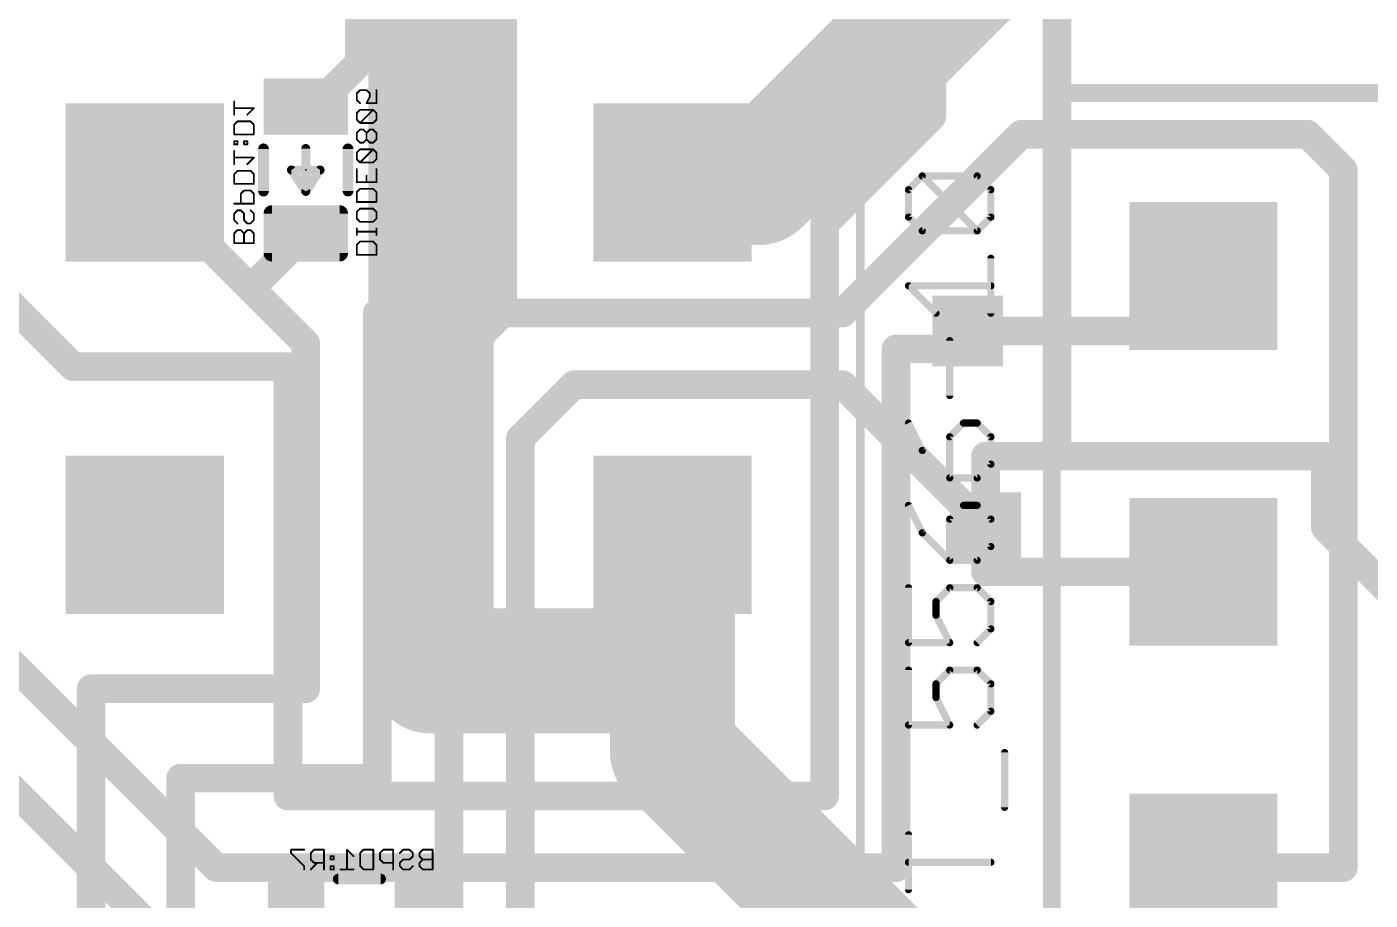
# Model space of a CAD drawing. Extents: x 0 to 107, y 0 to 139.
# Drawn here: x 77.83 to 96.9, y 79.55 to 91.95 of the extents above; entities that cross this region are included whole.
import ezdxf

# ---------------------------------------------------------------- set-up
doc = ezdxf.new("R2010")
doc.units = 0
for name, color, linetype in [('1', 14, 'CONTINUOUS'), ('16', 174, 'CONTINUOUS'), ('17', 94, 'CONTINUOUS'), ('18', 94, 'CONTINUOUS'), ('21', 250, 'CONTINUOUS'), ('22', 250, 'CONTINUOUS'), ('24', 178, 'CONTINUOUS'), ('26', 250, 'CONTINUOUS'), ('27', 250, 'CONTINUOUS'), ('28', 250, 'CONTINUOUS')]:
    doc.layers.add(name, color=color, linetype=linetype)

# ---------------------------------------------------------------- blocks, each defined once
blk = doc.blocks.new('SQUAREP')
blk.add_solid([(-0.5, -0.5), (0.5, -0.5), (-0.5, 0.5), (0.5, 0.5)])
blk = doc.blocks.new('RECT')
blk.add_solid([(-0.5, -0.5), (0.5, -0.5), (-0.5, 0.5), (0.5, 0.5)])
blk = doc.blocks.new('RECT128000X192000R30')
at = {"const_width": 0.12}
blk.add_lwpolyline([(0.34, -0.48), (0.34, 0.48, 0.4142), (0.28, 0.54), (-0.28, 0.54, 0.4142), (-0.34, 0.48), (-0.34, -0.48, 0.4142), (-0.28, -0.54), (0.28, -0.54, 0.4142)], format="xyb", close=True, dxfattribs=at)
blk.add_solid([(-0.3054, -0.5054), (0.3054, -0.5054), (-0.3054, 0.5054), (0.3054, 0.5054)])
blk = doc.blocks.new('SQUAREV')
blk.add_solid([(-0.5, -0.5), (0.5, -0.5), (-0.5, 0.5), (0.5, 0.5)])

msp = doc.modelspace()

# ---------------------------------------------------------------- linework, layer by layer
at = {"layer": '1'}
for points, const_width in [([(83.566, 82.804), (83.566, 98.298)], 1.778), ([(90.678, 90.678), (90.678, 97.536)], 0.4064), ([(92.456, 95.758), (92.456, 85.852)], 0.4064), ([(89.154, 89.154), (90.678, 90.678)], 0.4064), ([(89.154, 81.026), (89.154, 89.154)], 0.4064), ([(76.835, 88.773), (78.486, 87.122)], 0.4064), ([(90.932, 87.376), (91.186, 87.63)], 0.4064), ([(90.932, 87.376), (90.17, 87.376)], 0.4064), ([(90.17, 87.376), (90.17, 80.01)], 0.4064), ([(78.486, 87.122), (81.534, 87.122)], 0.4064), ([(81.534, 87.122), (81.534, 81.026)], 0.4064), ([(91.44, 85.852), (91.44, 84.836)], 0.4064), ([(92.456, 85.852), (91.44, 85.852)], 0.4064), ([(96.266, 85.852), (92.456, 85.852)], 0.4064), ([(96.266, 84.836), (96.266, 85.852)], 0.4064), ([(98.806, 82.296), (96.266, 84.836)], 0.4064), ([(83.566, 82.804), (86.995, 82.804)], 1.778), ([(77.216, 83.312), (80.518, 80.01)], 0.4064), ([(81.534, 77.216), (75.692, 83.058)], 0.4064), ([(81.534, 81.026), (89.154, 81.026)], 0.4064), ([(80.518, 80.01), (90.17, 80.01)], 0.4064)]:
    msp.add_lwpolyline(points, dxfattribs=dict(at, const_width=const_width))
for points, const_width in [([(90.7498, 90.6062, 1), (90.6062, 90.7498)], 0.2032), ([(90.5764, 90.678, 1), (90.7796, 90.678)], 0.2032), ([(89.2556, 89.154, 1), (89.0524, 89.154)], 0.2032), ([(89.0822, 89.2258, 1), (89.2258, 89.0822)], 0.2032), ([(91.2578, 87.5582, 1), (91.1142, 87.7018)], 0.2032), ([(90.17, 87.4776, 1), (90.17, 87.2744)], 0.2032), ([(90.2716, 87.376, 1), (90.0684, 87.376)], 0.2032), ([(90.8602, 87.4478, 1), (91.0038, 87.3042)], 0.2032), ([(90.932, 87.2744, 1), (90.932, 87.4776)], 0.2032), ([(78.486, 87.2236, 1), (78.486, 87.0204)], 0.2032), ([(78.4142, 87.0502, 1), (78.5578, 87.1938)], 0.2032), ([(81.6356, 87.122, 1), (81.4324, 87.122)], 0.2032), ([(81.534, 87.0204, 1), (81.534, 87.2236)], 0.2032), ([(91.5416, 85.852, 1), (91.3384, 85.852)], 0.2032), ([(91.44, 85.9536, 1), (91.44, 85.7504)], 0.2032), ([(92.456, 85.9536, 1), (92.456, 85.7504)], 0.2032), ([(92.456, 85.7504, 1), (92.456, 85.9536)], 0.2032), ([(96.3676, 85.852, 1), (96.1644, 85.852)], 0.2032), ([(96.266, 85.7504, 1), (96.266, 85.9536)], 0.2032), ([(92.3544, 85.852, 1), (92.5576, 85.852)], 0.2032), ([(91.3384, 84.836, 1), (91.5416, 84.836)], 0.2032), ([(96.1644, 84.836, 1), (96.3676, 84.836)], 0.2032), ([(96.3378, 84.9078, 1), (96.1942, 84.7642)], 0.2032), ([(83.566, 83.2485, 1), (83.566, 82.3595)], 0.889), ([(86.995, 82.3595, 1), (86.995, 83.2485)], 0.889), ([(83.1215, 82.804, 1), (84.0105, 82.804)], 0.889), ([(81.534, 81.1276, 1), (81.534, 80.9244)], 0.2032), ([(81.4324, 81.026, 1), (81.6356, 81.026)], 0.2032), ([(89.0524, 81.026, 1), (89.2556, 81.026)], 0.2032), ([(89.154, 80.9244, 1), (89.154, 81.1276)], 0.2032), ([(80.518, 80.1116, 1), (80.518, 79.9084)], 0.2032), ([(80.4462, 79.9382, 1), (80.5898, 80.0818)], 0.2032), ([(90.0684, 80.01, 1), (90.2716, 80.01)], 0.2032), ([(90.17, 79.9084, 1), (90.17, 80.1116)], 0.2032)]:
    msp.add_lwpolyline(points, format="xyb", dxfattribs=dict(at, const_width=const_width))
at = {"layer": '16'}
for points, const_width in [([(82.55, 91.44), (82.55, 99.314)], 0.4064), ([(83.566, 88.646), (83.566, 98.552)], 0.4064), ([(84.582, 97.536), (84.582, 87.884)], 0.4064), ([(88.2142, 89.7382), (91.948, 93.472)], 1.778), ([(81.926, 90.816), (82.55, 91.44)], 0.4064), ([(81.788, 90.816), (81.926, 90.816)], 0.4064), ([(86.995, 89.7382), (88.2142, 89.7382)], 1.778), ([(89.408, 87.884), (91.948, 90.424)], 0.4064), ([(91.948, 90.424), (96.012, 90.424)], 0.4064), ([(96.012, 90.424), (96.52, 89.916)], 0.4064), ([(96.52, 89.916), (96.52, 80.01)], 0.4064), ([(80.9371, 88.3031), (79.502, 89.7382)], 0.4064), ([(81.788, 89.016), (81.0751, 88.3031)], 0.4064), ([(82.804, 87.884), (83.566, 88.646)], 0.4064), ([(81.788, 87.4522), (80.9371, 88.3031)], 0.4064), ([(81.0751, 88.3031), (80.9371, 88.3031)], 0.4064), ([(93.752, 87.63), (94.532, 88.41)], 0.4064), ([(82.804, 81.28), (82.804, 87.884)], 0.4064), ([(84.582, 87.884), (83.82, 87.122)], 0.4064), ([(84.582, 87.884), (89.408, 87.884)], 0.4064), ([(91.186, 87.63), (93.752, 87.63)], 0.4064), ([(81.788, 87.4522), (81.788, 82.55)], 0.4064), ([(83.82, 79.248), (83.82, 87.122)], 0.4064), ([(85.598, 86.868), (84.836, 86.106)], 0.4064), ([(89.408, 86.868), (85.598, 86.868)], 0.4064), ([(89.408, 86.868), (91.44, 84.836)], 0.4064), ([(84.836, 77.216), (84.836, 86.106)], 0.4064), ([(86.995, 82.804), (86.995, 84.7344)], 1.778), ([(91.44, 84.836), (91.44, 84.21)], 0.4064), ([(91.44, 84.21), (94.532, 84.21)], 0.4064), ([(86.995, 81.661), (86.995, 82.804)], 1.778), ([(81.788, 82.55), (78.74, 82.55)], 0.4064), ([(78.74, 82.55), (78.74, 74.168)], 0.4064), ([(92.846, 75.81), (86.995, 81.661)], 1.778), ([(80.01, 75.438), (80.01, 81.28)], 0.4064), ([(80.01, 81.28), (82.804, 81.28)], 0.4064), ([(96.52, 80.01), (94.532, 80.01)], 0.4064)]:
    msp.add_lwpolyline(points, dxfattribs=dict(at, const_width=const_width))
for points, const_width in [([(82.6218, 91.3682, 1), (82.4782, 91.5118)], 0.2032), ([(82.4484, 91.44, 1), (82.6516, 91.44)], 0.2032), ([(81.788, 90.9176, 1), (81.788, 90.7144)], 0.2032), ([(81.8542, 90.8878, 1), (81.9978, 90.7442)], 0.2032), ([(81.926, 90.7144, 1), (81.926, 90.9176)], 0.2032), ([(86.995, 90.1827, 1), (86.995, 89.2937)], 0.889), ([(88.2142, 89.2937, 1), (88.2142, 90.1827)], 0.889), ([(91.948, 90.5256, 1), (91.948, 90.3224)], 0.2032), ([(92.0198, 90.3522, 1), (91.8762, 90.4958)], 0.2032), ([(96.0838, 90.4958, 1), (95.9402, 90.3522)], 0.2032), ([(96.012, 90.3224, 1), (96.012, 90.5256)], 0.2032), ([(87.8999, 90.0525, 1), (88.5285, 89.4239)], 0.889), ([(96.6216, 89.916, 1), (96.4184, 89.916)], 0.2032), ([(96.4482, 89.8442, 1), (96.5918, 89.9878)], 0.2032), ([(79.5738, 89.81, 1), (79.4302, 89.6664)], 0.2032), ([(81.8598, 88.9442, 1), (81.7162, 89.0878)], 0.2032), ([(83.4644, 88.646, 1), (83.6676, 88.646)], 0.2032), ([(83.6378, 88.5742, 1), (83.4942, 88.7178)], 0.2032), ([(80.9371, 88.4047, 1), (80.9371, 88.2015)], 0.2032), ([(81.0089, 88.3749, 1), (80.8653, 88.2313)], 0.2032), ([(81.0751, 88.2015, 1), (81.0751, 88.4047)], 0.2032), ([(94.6038, 88.3382, 1), (94.4602, 88.4818)], 0.2032), ([(80.8653, 88.2313, 1), (81.0089, 88.3749)], 0.2032), ([(81.0033, 88.3749, 1), (81.1469, 88.2313)], 0.2032), ([(82.9056, 87.884, 1), (82.7024, 87.884)], 0.2032), ([(82.7322, 87.9558, 1), (82.8758, 87.8122)], 0.2032), ([(84.582, 87.9856, 1), (84.582, 87.7824)], 0.2032), ([(84.4804, 87.884, 1), (84.6836, 87.884)], 0.2032), ([(84.6538, 87.8122, 1), (84.5102, 87.9558)], 0.2032), ([(89.3362, 87.9558, 1), (89.4798, 87.8122)], 0.2032), ([(89.408, 87.7824, 1), (89.408, 87.9856)], 0.2032), ([(91.186, 87.7316, 1), (91.186, 87.5284)], 0.2032), ([(93.6802, 87.7018, 1), (93.8238, 87.5582)], 0.2032), ([(93.752, 87.5284, 1), (93.752, 87.7316)], 0.2032), ([(81.8896, 87.4522, 1), (81.6864, 87.4522)], 0.2032), ([(81.7162, 87.3804, 1), (81.8598, 87.524)], 0.2032), ([(83.9216, 87.122, 1), (83.7184, 87.122)], 0.2032), ([(83.7482, 87.1938, 1), (83.8918, 87.0502)], 0.2032), ([(85.598, 86.9696, 1), (85.598, 86.7664)], 0.2032), ([(85.6698, 86.7962, 1), (85.5262, 86.9398)], 0.2032), ([(89.4798, 86.9398, 1), (89.3362, 86.7962)], 0.2032), ([(89.408, 86.7664, 1), (89.408, 86.9696)], 0.2032), ([(84.9376, 86.106, 1), (84.7344, 86.106)], 0.2032), ([(84.7642, 86.1778, 1), (84.9078, 86.0342)], 0.2032), ([(87.4395, 84.7344, 1), (86.5505, 84.7344)], 0.889), ([(91.5416, 84.836, 1), (91.3384, 84.836)], 0.2032), ([(91.3682, 84.7642, 1), (91.5118, 84.9078)], 0.2032), ([(91.44, 84.3116, 1), (91.44, 84.1084)], 0.2032), ([(91.3384, 84.21, 1), (91.5416, 84.21)], 0.2032), ([(94.532, 84.1084, 1), (94.532, 84.3116)], 0.2032), ([(87.4395, 82.804, 1), (86.5505, 82.804)], 0.889), ([(86.5505, 82.804, 1), (87.4395, 82.804)], 0.889), ([(78.74, 82.6516, 1), (78.74, 82.4484)], 0.2032), ([(78.8416, 82.55, 1), (78.6384, 82.55)], 0.2032), ([(81.6864, 82.55, 1), (81.8896, 82.55)], 0.2032), ([(81.788, 82.4484, 1), (81.788, 82.6516)], 0.2032), ([(87.3093, 81.9753, 1), (86.6807, 81.3467)], 0.889), ([(86.5505, 81.661, 1), (87.4395, 81.661)], 0.889), ([(80.1116, 81.28, 1), (79.9084, 81.28)], 0.2032), ([(80.01, 81.3816, 1), (80.01, 81.1784)], 0.2032), ([(82.804, 81.1784, 1), (82.804, 81.3816)], 0.2032), ([(82.7024, 81.28, 1), (82.9056, 81.28)], 0.2032), ([(94.532, 80.1116, 1), (94.532, 79.9084)], 0.2032), ([(96.4184, 80.01, 1), (96.6216, 80.01)], 0.2032), ([(96.52, 79.9084, 1), (96.52, 80.1116)], 0.2032)]:
    msp.add_lwpolyline(points, format="xyb", dxfattribs=dict(at, const_width=const_width))
at = {"layer": '21'}
for points, const_width in [([(89.662, 67.3862), (89.662, 96.0374)], 0.127), ([(92.382, 69.01), (92.382, 91.01)], 0.254), ([(92.382, 91.01), (101.782, 91.01)], 0.254)]:
    msp.add_lwpolyline(points, dxfattribs=dict(at, const_width=const_width))
at = {"layer": '21', "const_width": 0.127}
for points in [[(92.4455, 91.01, 1), (92.3185, 91.01)], [(92.382, 91.0735, 1), (92.382, 90.9465)]]:
    msp.add_lwpolyline(points, format="xyb", dxfattribs=at)
at = {"layer": '22'}
for points, const_width in [([(81.188, 90.216), (81.188, 89.616)], 0.1524), ([(81.788, 90.2208), (81.788, 89.6112)], 0.127), ([(82.388, 90.216), (82.388, 89.616)], 0.1524), ([(81.9912, 89.916), (81.5848, 89.916)], 0.127), ([(81.5848, 89.916), (81.788, 89.6112)], 0.127), ([(81.788, 89.6112), (81.9912, 89.916)], 0.127), ([(82.85, 79.848), (82.25, 79.848)], 0.1524)]:
    msp.add_lwpolyline(points, dxfattribs=dict(at, const_width=const_width))
for points, const_width in [([(81.2261, 90.216, 1), (81.1499, 90.216)], 0.0762), ([(81.8198, 90.2208, 1), (81.7563, 90.2208)], 0.0635), ([(82.4261, 90.216, 1), (82.3499, 90.216)], 0.0762), ([(81.5848, 89.9478, 1), (81.5848, 89.8843)], 0.0635), ([(81.6112, 89.9336, 1), (81.5584, 89.8984)], 0.0635), ([(82.0176, 89.8984, 1), (81.9648, 89.9336)], 0.0635), ([(81.9912, 89.8843, 1), (81.9912, 89.9478)], 0.0635), ([(81.1499, 89.616, 1), (81.2261, 89.616)], 0.0762), ([(81.7616, 89.6288, 1), (81.8144, 89.5936)], 0.0635), ([(81.7616, 89.5936, 1), (81.8144, 89.6288)], 0.0635), ([(82.3499, 89.616, 1), (82.4261, 89.616)], 0.0762), ([(81.7563, 89.6112, 1), (81.8198, 89.6112)], 0.0635), ([(82.25, 79.8861, 1), (82.25, 79.8099)], 0.0762), ([(82.85, 79.8099, 1), (82.85, 79.8861)], 0.0762)]:
    msp.add_lwpolyline(points, format="xyb", dxfattribs=dict(at, const_width=const_width))
at = {"layer": '24'}
msp.add_point((81.788, 89.916), dxfattribs=at)
at = {"layer": '26', "const_width": 0.0254}
for points in [[(80.772, 90.7005), (80.772, 90.8869)], [(81.0516, 90.7937), (80.772, 90.7937)], [(80.9584, 90.7005), (81.0516, 90.7937)], [(80.772, 90.5597), (80.8186, 90.6063)], [(80.8186, 90.6063), (81.005, 90.6063)], [(81.005, 90.6063), (81.0516, 90.5597)], [(80.772, 90.4198), (80.772, 90.5597)], [(81.0516, 90.4198), (80.772, 90.4198)], [(81.0516, 90.5597), (81.0516, 90.4198)], [(80.8186, 90.3261), (80.772, 90.3261)], [(80.772, 90.3261), (80.772, 90.2795)], [(80.772, 90.2795), (80.8186, 90.2795)], [(80.8186, 90.2795), (80.8186, 90.3261)], [(80.9584, 90.3261), (80.9118, 90.3261)], [(80.9118, 90.3261), (80.9118, 90.2795)], [(80.9118, 90.2795), (80.9584, 90.2795)], [(80.9584, 90.2795), (80.9584, 90.3261)], [(80.772, 89.9989), (80.772, 90.1853)], [(81.0516, 90.0921), (80.772, 90.0921)], [(80.9584, 89.9989), (81.0516, 90.0921)], [(80.772, 89.858), (80.8186, 89.9046)], [(80.772, 89.7182), (80.772, 89.858)], [(80.8186, 89.9046), (81.005, 89.9046)], [(81.005, 89.9046), (81.0516, 89.858)], [(81.0516, 89.858), (81.0516, 89.7182)], [(81.0516, 89.7182), (80.772, 89.7182)], [(80.9118, 89.624), (80.8652, 89.5774)], [(80.8652, 89.5774), (80.8652, 89.4375)], [(81.005, 89.624), (80.9118, 89.624)], [(81.0516, 89.5774), (81.005, 89.624)], [(81.0516, 89.4375), (81.0516, 89.5774)], [(80.772, 89.4375), (81.0516, 89.4375)], [(80.8186, 89.3433), (80.772, 89.2967)], [(80.772, 89.2967), (80.772, 89.2035)], [(80.8652, 89.3433), (80.8186, 89.3433)], [(80.9118, 89.2967), (80.8652, 89.3433)], [(80.9118, 89.2035), (80.9118, 89.2967)], [(81.005, 89.3433), (81.0516, 89.2967)], [(81.0516, 89.2967), (81.0516, 89.2035)], [(80.772, 89.2035), (80.8186, 89.1569)], [(80.8186, 89.0627), (80.772, 89.0161)], [(80.8652, 89.0627), (80.8186, 89.0627)], [(80.9118, 89.0161), (80.8652, 89.0627)], [(80.9584, 89.1569), (80.9118, 89.2035)], [(80.9584, 89.0627), (80.9118, 89.0161)], [(81.005, 89.1569), (80.9584, 89.1569)], [(81.005, 89.0627), (80.9584, 89.0627)], [(81.0516, 89.2035), (81.005, 89.1569)], [(81.0516, 89.0161), (81.005, 89.0627)], [(80.772, 89.0161), (80.772, 88.8762)], [(80.772, 88.8762), (81.0516, 88.8762)], [(80.9118, 88.8762), (80.9118, 89.0161)], [(81.0516, 88.8762), (81.0516, 89.0161)], [(81.7655, 80.2642), (81.5791, 80.2642)], [(81.5791, 80.2642), (81.5791, 80.2176)], [(81.5791, 80.2176), (81.7655, 80.0312)], [(81.9064, 80.2642), (81.8597, 80.2176)], [(81.8597, 80.2176), (81.8597, 80.1244)], [(81.8597, 80.1244), (81.9064, 80.0778)], [(82.0462, 80.2642), (81.9064, 80.2642)], [(82.0462, 79.9846), (82.0462, 80.2642)], [(82.1865, 80.171), (82.1399, 80.171)], [(82.1399, 80.171), (82.1399, 80.1244)], [(82.1399, 80.1244), (82.1865, 80.1244)], [(82.1865, 80.1244), (82.1865, 80.171)], [(82.4671, 80.171), (82.3739, 80.2642)], [(82.3739, 80.2642), (82.3739, 79.9846)], [(82.5614, 80.2176), (82.608, 80.2642)], [(82.5614, 80.0312), (82.5614, 80.2176)], [(82.608, 80.2642), (82.7478, 80.2642)], [(82.7478, 80.2642), (82.7478, 79.9846)], [(82.8886, 80.2642), (82.842, 80.2176)], [(82.842, 80.2176), (82.842, 80.1244)], [(82.842, 80.1244), (82.8886, 80.0778)], [(83.0285, 80.2642), (82.8886, 80.2642)], [(83.0285, 79.9846), (83.0285, 80.2642)], [(83.1227, 80.2176), (83.1693, 80.2642)], [(83.1693, 80.1244), (83.1227, 80.0778)], [(83.1693, 80.2642), (83.2625, 80.2642)], [(83.2625, 80.1244), (83.1693, 80.1244)], [(83.2625, 80.2642), (83.3091, 80.2176)], [(83.3091, 80.171), (83.2625, 80.1244)], [(83.3091, 80.2176), (83.3091, 80.171)], [(83.4499, 80.2642), (83.4033, 80.2176)], [(83.4033, 80.2176), (83.4033, 80.171)], [(83.4033, 80.171), (83.4499, 80.1244)], [(83.4499, 80.1244), (83.4033, 80.0778)], [(83.5898, 80.2642), (83.4499, 80.2642)], [(83.5898, 80.1244), (83.4499, 80.1244)], [(83.5898, 79.9846), (83.5898, 80.2642)], [(81.7655, 80.0312), (81.7655, 79.9846)], [(81.953, 80.0778), (81.8597, 79.9846)], [(81.9064, 80.0778), (82.0462, 80.0778)], [(82.1865, 80.0312), (82.1399, 80.0312)], [(82.1399, 80.0312), (82.1399, 79.9846)], [(82.1399, 79.9846), (82.1865, 79.9846)], [(82.1865, 79.9846), (82.1865, 80.0312)], [(82.4671, 79.9846), (82.2807, 79.9846)], [(82.608, 79.9846), (82.5614, 80.0312)], [(82.7478, 79.9846), (82.608, 79.9846)], [(82.8886, 80.0778), (83.0285, 80.0778)], [(83.1227, 80.0778), (83.1227, 80.0312)], [(83.1227, 80.0312), (83.1693, 79.9846)], [(83.1693, 79.9846), (83.2625, 79.9846)], [(83.2625, 79.9846), (83.3091, 80.0312)], [(83.4033, 80.0778), (83.4033, 80.0312)], [(83.4033, 80.0312), (83.4499, 79.9846)], [(83.4499, 79.9846), (83.5898, 79.9846)]]:
    msp.add_lwpolyline(points, dxfattribs=at)
at = {"layer": '26', "const_width": 0.0127}
for points in [[(80.772, 90.8, 1), (80.772, 90.7873)], [(80.7784, 90.8869, 1), (80.7657, 90.8869)], [(81.0561, 90.7892, 1), (81.0471, 90.7982)], [(81.0516, 90.7873, 1), (81.0516, 90.8)], [(80.7657, 90.7005, 1), (80.7784, 90.7005)], [(80.8186, 90.6126, 1), (80.8186, 90.5999)], [(80.8231, 90.6018, 1), (80.8141, 90.6107)], [(80.9539, 90.705, 1), (80.9629, 90.696)], [(81.0095, 90.6107, 1), (81.0005, 90.6018)], [(81.005, 90.5999, 1), (81.005, 90.6126)], [(80.7675, 90.5641, 1), (80.7765, 90.5552)], [(80.772, 90.4262, 1), (80.772, 90.4135)], [(80.7784, 90.5597, 1), (80.7657, 90.5597)], [(80.7657, 90.4198, 1), (80.7784, 90.4198)], [(81.058, 90.5597, 1), (81.0453, 90.5597)], [(81.0453, 90.4198, 1), (81.058, 90.4198)], [(81.0471, 90.5552, 1), (81.0561, 90.5641)], [(81.0516, 90.4135, 1), (81.0516, 90.4262)], [(80.772, 90.3325, 1), (80.772, 90.3198)], [(80.772, 90.2859, 1), (80.772, 90.2732)], [(80.7784, 90.3261, 1), (80.7657, 90.3261)], [(80.7657, 90.2795, 1), (80.7784, 90.2795)], [(80.825, 90.3261, 1), (80.8123, 90.3261)], [(80.8123, 90.2795, 1), (80.825, 90.2795)], [(80.8186, 90.3198, 1), (80.8186, 90.3325)], [(80.8186, 90.2732, 1), (80.8186, 90.2859)], [(80.9118, 90.3325, 1), (80.9118, 90.3198)], [(80.9118, 90.2859, 1), (80.9118, 90.2732)], [(80.9182, 90.3261, 1), (80.9055, 90.3261)], [(80.9055, 90.2795, 1), (80.9182, 90.2795)], [(80.9648, 90.3261, 1), (80.9521, 90.3261)], [(80.9521, 90.2795, 1), (80.9648, 90.2795)], [(80.9584, 90.3198, 1), (80.9584, 90.3325)], [(80.9584, 90.2732, 1), (80.9584, 90.2859)], [(80.772, 90.0984, 1), (80.772, 90.0857)], [(80.7784, 90.1853, 1), (80.7657, 90.1853)], [(81.0561, 90.0876, 1), (81.0471, 90.0966)], [(81.0516, 90.0857, 1), (81.0516, 90.0984)], [(80.7675, 89.8625, 1), (80.7765, 89.8535)], [(80.7657, 89.9989, 1), (80.7784, 89.9989)], [(80.7784, 89.858, 1), (80.7657, 89.858)], [(80.8186, 89.911, 1), (80.8186, 89.8983)], [(80.8231, 89.9001, 1), (80.8141, 89.9091)], [(80.9539, 90.0033, 1), (80.9629, 89.9944)], [(81.0095, 89.9091, 1), (81.0005, 89.9001)], [(81.005, 89.8983, 1), (81.005, 89.911)], [(81.058, 89.858, 1), (81.0453, 89.858)], [(81.0471, 89.8535, 1), (81.0561, 89.8625)], [(80.772, 89.7246, 1), (80.772, 89.7119)], [(80.7657, 89.7182, 1), (80.7784, 89.7182)], [(81.0453, 89.7182, 1), (81.058, 89.7182)], [(81.0516, 89.7119, 1), (81.0516, 89.7246)], [(80.8607, 89.5819, 1), (80.8697, 89.5729)], [(80.8716, 89.5774, 1), (80.8589, 89.5774)], [(80.9118, 89.6303, 1), (80.9118, 89.6176)], [(80.9163, 89.6195, 1), (80.9073, 89.6285)], [(81.0095, 89.6285, 1), (81.0005, 89.6195)], [(81.005, 89.6176, 1), (81.005, 89.6303)], [(81.058, 89.5774, 1), (81.0453, 89.5774)], [(81.0471, 89.5729, 1), (81.0561, 89.5819)], [(80.772, 89.4439, 1), (80.772, 89.4312)], [(80.7675, 89.3012, 1), (80.7765, 89.2922)], [(80.7784, 89.2967, 1), (80.7657, 89.2967)], [(80.8186, 89.3497, 1), (80.8186, 89.337)], [(80.8231, 89.3388, 1), (80.8141, 89.3478)], [(80.8697, 89.3478, 1), (80.8607, 89.3388)], [(80.8589, 89.4375, 1), (80.8716, 89.4375)], [(80.8652, 89.337, 1), (80.8652, 89.3497)], [(80.9182, 89.2967, 1), (80.9055, 89.2967)], [(80.9073, 89.2922, 1), (80.9163, 89.3012)], [(81.0095, 89.3478, 1), (81.0005, 89.3388)], [(81.0453, 89.4375, 1), (81.058, 89.4375)], [(81.058, 89.2967, 1), (81.0453, 89.2967)], [(81.0471, 89.2922, 1), (81.0561, 89.3012)], [(81.0516, 89.4312, 1), (81.0516, 89.4439)], [(80.7765, 89.208, 1), (80.7675, 89.199)], [(80.7657, 89.2035, 1), (80.7784, 89.2035)], [(80.8186, 89.069, 1), (80.8186, 89.0563)], [(80.8141, 89.1524, 1), (80.8231, 89.1614)], [(80.8231, 89.0582, 1), (80.8141, 89.0672)], [(80.8697, 89.0672, 1), (80.8607, 89.0582)], [(80.8652, 89.0563, 1), (80.8652, 89.069)], [(80.9163, 89.208, 1), (80.9073, 89.199)], [(80.9055, 89.2035, 1), (80.9182, 89.2035)], [(80.9584, 89.1632, 1), (80.9584, 89.1505)], [(80.9584, 89.069, 1), (80.9584, 89.0563)], [(80.9539, 89.1524, 1), (80.9629, 89.1614)], [(80.9629, 89.0582, 1), (80.9539, 89.0672)], [(81.0005, 89.1614, 1), (81.0095, 89.1524)], [(81.0095, 89.0672, 1), (81.0005, 89.0582)], [(81.005, 89.1505, 1), (81.005, 89.1632)], [(81.005, 89.0563, 1), (81.005, 89.069)], [(81.0453, 89.2035, 1), (81.058, 89.2035)], [(81.0561, 89.199, 1), (81.0471, 89.208)], [(80.7675, 89.0205, 1), (80.7765, 89.0116)], [(80.772, 88.8826, 1), (80.772, 88.8699)], [(80.7784, 89.0161, 1), (80.7657, 89.0161)], [(80.7657, 88.8762, 1), (80.7784, 88.8762)], [(80.9073, 89.0205, 1), (80.9163, 89.0116)], [(80.9182, 89.0161, 1), (80.9055, 89.0161)], [(80.9055, 88.8762, 1), (80.9182, 88.8762)], [(80.9073, 89.0116, 1), (80.9163, 89.0205)], [(81.058, 89.0161, 1), (81.0453, 89.0161)], [(81.0453, 88.8762, 1), (81.058, 88.8762)], [(81.0471, 89.0116, 1), (81.0561, 89.0205)], [(81.0516, 88.8699, 1), (81.0516, 88.8826)], [(81.5854, 80.2642, 1), (81.5727, 80.2642)], [(81.5727, 80.2176, 1), (81.5854, 80.2176)], [(81.5791, 80.2706, 1), (81.5791, 80.2579)], [(81.5836, 80.2221, 1), (81.5746, 80.2131)], [(81.7655, 80.2579, 1), (81.7655, 80.2706)], [(81.8661, 80.2176, 1), (81.8534, 80.2176)], [(81.8534, 80.1244, 1), (81.8661, 80.1244)], [(81.8553, 80.2221, 1), (81.8642, 80.2131)], [(81.8642, 80.1289, 1), (81.8553, 80.1199)], [(81.9064, 80.2706, 1), (81.9064, 80.2579)], [(81.9108, 80.2597, 1), (81.9019, 80.2687)], [(82.0525, 80.2642, 1), (82.0398, 80.2642)], [(82.0462, 80.2579, 1), (82.0462, 80.2706)], [(82.1399, 80.1774, 1), (82.1399, 80.1647)], [(82.1462, 80.171, 1), (82.1335, 80.171)], [(82.1399, 80.1308, 1), (82.1399, 80.1181)], [(82.1335, 80.1244, 1), (82.1462, 80.1244)], [(82.1928, 80.171, 1), (82.1801, 80.171)], [(82.1801, 80.1244, 1), (82.1928, 80.1244)], [(82.1865, 80.1647, 1), (82.1865, 80.1774)], [(82.1865, 80.1181, 1), (82.1865, 80.1308)], [(82.3784, 80.2687, 1), (82.3694, 80.2597)], [(82.3803, 80.2642, 1), (82.3676, 80.2642)], [(82.4627, 80.1665, 1), (82.4716, 80.1755)], [(82.5677, 80.2176, 1), (82.555, 80.2176)], [(82.5569, 80.2221, 1), (82.5659, 80.2131)], [(82.608, 80.2706, 1), (82.608, 80.2579)], [(82.6125, 80.2597, 1), (82.6035, 80.2687)], [(82.7541, 80.2642, 1), (82.7415, 80.2642)], [(82.7478, 80.2579, 1), (82.7478, 80.2706)], [(82.8375, 80.2221, 1), (82.8465, 80.2131)], [(82.8465, 80.1289, 1), (82.8375, 80.1199)], [(82.8484, 80.2176, 1), (82.8357, 80.2176)], [(82.8357, 80.1244, 1), (82.8484, 80.1244)], [(82.8886, 80.2706, 1), (82.8886, 80.2579)], [(82.8931, 80.2597, 1), (82.8841, 80.2687)], [(83.0348, 80.2642, 1), (83.0221, 80.2642)], [(83.0285, 80.2579, 1), (83.0285, 80.2706)], [(83.1182, 80.2221, 1), (83.1272, 80.2131)], [(83.1693, 80.2706, 1), (83.1693, 80.2579)], [(83.1693, 80.1308, 1), (83.1693, 80.1181)], [(83.1738, 80.1199, 1), (83.1648, 80.1289)], [(83.1738, 80.2597, 1), (83.1648, 80.2687)], [(83.267, 80.2687, 1), (83.258, 80.2597)], [(83.258, 80.1289, 1), (83.267, 80.1199)], [(83.2625, 80.2579, 1), (83.2625, 80.2706)], [(83.2625, 80.1181, 1), (83.2625, 80.1308)], [(83.3155, 80.2176, 1), (83.3028, 80.2176)], [(83.3028, 80.171, 1), (83.3155, 80.171)], [(83.3046, 80.2131, 1), (83.3136, 80.2221)], [(83.3136, 80.1665, 1), (83.3046, 80.1755)], [(83.3988, 80.2221, 1), (83.4078, 80.2131)], [(83.4078, 80.1755, 1), (83.3988, 80.1665)], [(83.4097, 80.2176, 1), (83.397, 80.2176)], [(83.397, 80.171, 1), (83.4097, 80.171)], [(83.4499, 80.2706, 1), (83.4499, 80.2579)], [(83.4499, 80.1308, 1), (83.4499, 80.1181)], [(83.4544, 80.2597, 1), (83.4455, 80.2687)], [(83.4544, 80.1199, 1), (83.4455, 80.1289)], [(83.4455, 80.1199, 1), (83.4544, 80.1289)], [(83.5961, 80.2642, 1), (83.5834, 80.2642)], [(83.5898, 80.2579, 1), (83.5898, 80.2706)], [(83.5898, 80.1181, 1), (83.5898, 80.1308)], [(81.7719, 80.0312, 1), (81.7592, 80.0312)], [(81.7592, 79.9846, 1), (81.7719, 79.9846)], [(81.761, 80.0267, 1), (81.77, 80.0357)], [(81.8553, 79.9891, 1), (81.8642, 79.9801)], [(81.9064, 80.0842, 1), (81.9064, 80.0715)], [(81.9019, 80.0733, 1), (81.9108, 80.0823)], [(81.9574, 80.0733, 1), (81.9485, 80.0823)], [(82.0398, 79.9846, 1), (82.0525, 79.9846)], [(82.0462, 80.0715, 1), (82.0462, 80.0842)], [(82.1399, 80.0376, 1), (82.1399, 80.0249)], [(82.1462, 80.0312, 1), (82.1335, 80.0312)], [(82.1335, 79.9846, 1), (82.1462, 79.9846)], [(82.1399, 79.9909, 1), (82.1399, 79.9783)], [(82.1928, 80.0312, 1), (82.1801, 80.0312)], [(82.1801, 79.9846, 1), (82.1928, 79.9846)], [(82.1865, 80.0249, 1), (82.1865, 80.0376)], [(82.1865, 79.9783, 1), (82.1865, 79.9909)], [(82.2807, 79.9909, 1), (82.2807, 79.9783)], [(82.3676, 79.9846, 1), (82.3803, 79.9846)], [(82.4671, 79.9783, 1), (82.4671, 79.9909)], [(82.5659, 80.0357, 1), (82.5569, 80.0267)], [(82.555, 80.0312, 1), (82.5677, 80.0312)], [(82.608, 79.9909, 1), (82.608, 79.9783)], [(82.6035, 79.9801, 1), (82.6125, 79.9891)], [(82.7415, 79.9846, 1), (82.7541, 79.9846)], [(82.7478, 79.9783, 1), (82.7478, 79.9909)], [(82.8886, 80.0842, 1), (82.8886, 80.0715)], [(82.8841, 80.0733, 1), (82.8931, 80.0823)], [(83.0221, 79.9846, 1), (83.0348, 79.9846)], [(83.0285, 80.0715, 1), (83.0285, 80.0842)], [(83.129, 80.0778, 1), (83.1163, 80.0778)], [(83.1163, 80.0312, 1), (83.129, 80.0312)], [(83.1182, 80.0823, 1), (83.1272, 80.0733)], [(83.1272, 80.0357, 1), (83.1182, 80.0267)], [(83.1693, 79.9909, 1), (83.1693, 79.9783)], [(83.1648, 79.9801, 1), (83.1738, 79.9891)], [(83.258, 79.9891, 1), (83.267, 79.9801)], [(83.2625, 79.9783, 1), (83.2625, 79.9909)], [(83.3136, 80.0267, 1), (83.3046, 80.0357)], [(83.3988, 80.0823, 1), (83.4078, 80.0733)], [(83.4078, 80.0357, 1), (83.3988, 80.0267)], [(83.4097, 80.0778, 1), (83.397, 80.0778)], [(83.397, 80.0312, 1), (83.4097, 80.0312)], [(83.4499, 79.9909, 1), (83.4499, 79.9783)], [(83.4455, 79.9801, 1), (83.4544, 79.9891)], [(83.5834, 79.9846, 1), (83.5961, 79.9846)], [(83.5898, 79.9783, 1), (83.5898, 79.9909)]]:
    msp.add_lwpolyline(points, format="xyb", dxfattribs=at)
at = {"layer": '27', "const_width": 0.1016}
for points in [[(90.3468, 89.6361), (90.5417, 89.831)], [(90.5417, 89.831), (91.3213, 89.831)], [(91.3213, 89.0514), (90.5417, 89.831)], [(91.3213, 89.831), (91.5162, 89.6361)], [(90.3468, 89.2463), (90.3468, 89.6361)], [(91.5162, 89.6361), (91.5162, 89.2463)], [(90.5417, 89.0514), (90.3468, 89.2463)], [(91.5162, 89.2463), (91.3213, 89.0514)], [(91.3213, 89.0514), (90.5417, 89.0514)], [(91.5162, 87.882), (91.5162, 88.6616)], [(90.7366, 87.882), (90.3468, 88.2718)], [(90.3468, 88.2718), (91.5162, 88.2718)], [(90.9315, 86.7126), (90.9315, 87.4922)], [(90.3468, 86.3228), (90.5417, 85.933)], [(91.1264, 86.3228), (90.9315, 86.1279)], [(91.3213, 86.3228), (91.1264, 86.3228)], [(91.5162, 86.1279), (91.3213, 86.3228)], [(90.9315, 86.1279), (90.9315, 85.5432)], [(91.5162, 85.7381), (91.5162, 86.1279)], [(90.5417, 85.933), (90.9315, 85.5432)], [(91.3213, 85.5432), (91.5162, 85.7381)], [(90.9315, 85.5432), (91.3213, 85.5432)], [(90.3468, 85.1534), (90.5417, 84.7636)], [(91.1264, 85.1534), (90.9315, 84.9585)], [(91.3213, 85.1534), (91.1264, 85.1534)], [(91.5162, 84.9585), (91.3213, 85.1534)], [(90.9315, 84.9585), (90.9315, 84.3738)], [(91.5162, 84.5687), (91.5162, 84.9585)], [(90.5417, 84.7636), (90.9315, 84.3738)], [(91.3213, 84.3738), (91.5162, 84.5687)], [(90.9315, 84.3738), (91.3213, 84.3738)], [(90.3468, 83.984), (90.3468, 83.2044)], [(90.7366, 83.7891), (90.9315, 83.984)], [(90.9315, 83.984), (91.3213, 83.984)], [(91.3213, 83.984), (91.5162, 83.7891)], [(90.7366, 83.5942), (90.7366, 83.7891)], [(91.5162, 83.7891), (91.5162, 83.3993)], [(90.9315, 83.2044), (90.7366, 83.5942)], [(91.5162, 83.3993), (91.3213, 83.2044)], [(90.3468, 83.2044), (90.9315, 83.2044)], [(90.3468, 82.8146), (90.3468, 82.035)], [(90.7366, 82.6197), (90.9315, 82.8146)], [(90.9315, 82.8146), (91.3213, 82.8146)], [(91.3213, 82.8146), (91.5162, 82.6197)], [(90.7366, 82.4248), (90.7366, 82.6197)], [(91.5162, 82.6197), (91.5162, 82.2299)], [(90.9315, 82.035), (90.7366, 82.4248)], [(91.5162, 82.2299), (91.3213, 82.035)], [(90.3468, 82.035), (90.9315, 82.035)], [(91.7111, 80.8656), (91.7111, 81.6452)], [(90.3468, 79.6962), (90.3468, 80.4758)], [(91.5162, 80.086), (90.3468, 80.086)]]:
    msp.add_lwpolyline(points, dxfattribs=at)
at = {"layer": '27', "const_width": 0.0508}
for points in [[(90.5417, 89.8564, 1), (90.5417, 89.8056)], [(90.5597, 89.8489, 1), (90.5237, 89.813)], [(90.5597, 89.813, 1), (90.5237, 89.8489)], [(91.3393, 89.8489, 1), (91.3033, 89.813)], [(91.3213, 89.8056, 1), (91.3213, 89.8564)], [(90.3722, 89.6361, 1), (90.3214, 89.6361)], [(90.3288, 89.654, 1), (90.3648, 89.6181)], [(91.5416, 89.6361, 1), (91.4908, 89.6361)], [(91.4982, 89.6181, 1), (91.5342, 89.654)], [(90.3648, 89.2642, 1), (90.3288, 89.2283)], [(90.3214, 89.2463, 1), (90.3722, 89.2463)], [(91.4908, 89.2463, 1), (91.5416, 89.2463)], [(91.5342, 89.2283, 1), (91.4982, 89.2642)], [(90.5417, 89.0768, 1), (90.5417, 89.026)], [(90.5237, 89.0334, 1), (90.5597, 89.0693)], [(91.3033, 89.0693, 1), (91.3393, 89.0334)], [(91.3033, 89.0334, 1), (91.3393, 89.0693)], [(91.3213, 89.026, 1), (91.3213, 89.0768)], [(91.5416, 88.6616, 1), (91.4908, 88.6616)], [(90.3648, 88.2897, 1), (90.3288, 88.2538)], [(90.3468, 88.2972, 1), (90.3468, 88.2464)], [(91.5162, 88.2464, 1), (91.5162, 88.2972)], [(90.7186, 87.864, 1), (90.7546, 87.8999)], [(91.4908, 87.882, 1), (91.5416, 87.882)], [(90.9569, 87.4922, 1), (90.9061, 87.4922)], [(90.9061, 86.7126, 1), (90.9569, 86.7126)], [(90.3695, 86.3341, 1), (90.3241, 86.3114)], [(91.1264, 86.3482, 1), (91.1264, 86.2974)], [(91.1444, 86.3048, 1), (91.1084, 86.3407)], [(91.3393, 86.3407, 1), (91.3033, 86.3048)], [(91.3213, 86.2974, 1), (91.3213, 86.3482)], [(90.9569, 86.1279, 1), (90.9061, 86.1279)], [(90.9135, 86.1458, 1), (90.9495, 86.1099)], [(91.5416, 86.1279, 1), (91.4908, 86.1279)], [(91.4982, 86.1099, 1), (91.5342, 86.1458)], [(90.5597, 85.9509, 1), (90.5237, 85.915)], [(90.519, 85.9216, 1), (90.5644, 85.9443)], [(91.4908, 85.7381, 1), (91.5416, 85.7381)], [(91.5342, 85.7201, 1), (91.4982, 85.756)], [(90.9315, 85.5686, 1), (90.9315, 85.5178)], [(90.9061, 85.5432, 1), (90.9569, 85.5432)], [(90.9135, 85.5252, 1), (90.9495, 85.5611)], [(91.3033, 85.5611, 1), (91.3393, 85.5252)], [(91.3213, 85.5178, 1), (91.3213, 85.5686)], [(90.3695, 85.1647, 1), (90.3241, 85.142)], [(91.1264, 85.1788, 1), (91.1264, 85.128)], [(91.1444, 85.1354, 1), (91.1084, 85.1713)], [(91.3393, 85.1713, 1), (91.3033, 85.1354)], [(91.3213, 85.128, 1), (91.3213, 85.1788)], [(90.9569, 84.9585, 1), (90.9061, 84.9585)], [(90.9135, 84.9764, 1), (90.9495, 84.9405)], [(91.5416, 84.9585, 1), (91.4908, 84.9585)], [(91.4982, 84.9405, 1), (91.5342, 84.9764)], [(90.5597, 84.7815, 1), (90.5237, 84.7456)], [(90.519, 84.7522, 1), (90.5644, 84.7749)], [(91.4908, 84.5687, 1), (91.5416, 84.5687)], [(91.5342, 84.5507, 1), (91.4982, 84.5866)], [(90.9315, 84.3992, 1), (90.9315, 84.3484)], [(90.9061, 84.3738, 1), (90.9569, 84.3738)], [(90.9135, 84.3558, 1), (90.9495, 84.3917)], [(91.3033, 84.3917, 1), (91.3393, 84.3558)], [(91.3213, 84.3484, 1), (91.3213, 84.3992)], [(90.3722, 83.984, 1), (90.3214, 83.984)], [(90.9315, 84.0094, 1), (90.9315, 83.9586)], [(90.9495, 83.966, 1), (90.9135, 84.0019)], [(91.3393, 84.0019, 1), (91.3033, 83.966)], [(91.3213, 83.9586, 1), (91.3213, 84.0094)], [(90.762, 83.7891, 1), (90.7112, 83.7891)], [(90.7186, 83.807, 1), (90.7546, 83.7711)], [(91.5416, 83.7891, 1), (91.4908, 83.7891)], [(91.4982, 83.7711, 1), (91.5342, 83.807)], [(90.7593, 83.6055, 1), (90.7139, 83.5828)], [(90.7112, 83.5942, 1), (90.762, 83.5942)], [(91.4908, 83.3993, 1), (91.5416, 83.3993)], [(91.5342, 83.3813, 1), (91.4982, 83.4172)], [(90.3468, 83.2298, 1), (90.3468, 83.179)], [(90.3214, 83.2044, 1), (90.3722, 83.2044)], [(90.9088, 83.193, 1), (90.9542, 83.2157)], [(90.9315, 83.179, 1), (90.9315, 83.2298)], [(91.3033, 83.2223, 1), (91.3393, 83.1864)], [(90.3722, 82.8146, 1), (90.3214, 82.8146)], [(90.9315, 82.84, 1), (90.9315, 82.7892)], [(90.9495, 82.7966, 1), (90.9135, 82.8325)], [(91.3393, 82.8325, 1), (91.3033, 82.7966)], [(91.3213, 82.7892, 1), (91.3213, 82.84)], [(90.762, 82.6197, 1), (90.7112, 82.6197)], [(90.7186, 82.6376, 1), (90.7546, 82.6017)], [(91.5416, 82.6197, 1), (91.4908, 82.6197)], [(91.4982, 82.6017, 1), (91.5342, 82.6376)], [(90.7593, 82.4361, 1), (90.7139, 82.4134)], [(90.7112, 82.4248, 1), (90.762, 82.4248)], [(91.4908, 82.2299, 1), (91.5416, 82.2299)], [(91.5342, 82.2119, 1), (91.4982, 82.2478)], [(90.3468, 82.0604, 1), (90.3468, 82.0096)], [(90.3214, 82.035, 1), (90.3722, 82.035)], [(90.9088, 82.0236, 1), (90.9542, 82.0463)], [(90.9315, 82.0096, 1), (90.9315, 82.0604)], [(91.3033, 82.0529, 1), (91.3393, 82.017)], [(91.7365, 81.6452, 1), (91.6857, 81.6452)], [(91.6857, 80.8656, 1), (91.7365, 80.8656)], [(90.3722, 80.4758, 1), (90.3214, 80.4758)], [(90.3468, 80.1114, 1), (90.3468, 80.0606)], [(91.5162, 80.0606, 1), (91.5162, 80.1114)], [(90.3214, 79.6962, 1), (90.3722, 79.6962)]]:
    msp.add_lwpolyline(points, format="xyb", dxfattribs=at)
at = {"layer": '28', "const_width": 0.0254}
for points in [[(82.5585, 91.0506), (82.5119, 91.004)], [(82.5119, 91.004), (82.5119, 90.9108)], [(82.6517, 91.0506), (82.5585, 91.0506)], [(82.6983, 91.004), (82.6517, 91.0506)], [(82.6983, 90.9574), (82.6983, 91.004)], [(82.7915, 91.0506), (82.7915, 90.8642)], [(82.5119, 90.9108), (82.5585, 90.8642)], [(82.6517, 90.8642), (82.6983, 90.9574)], [(82.7915, 90.8642), (82.6517, 90.8642)], [(82.5585, 90.77), (82.5119, 90.7234)], [(82.5119, 90.7234), (82.5119, 90.6302)], [(82.5119, 90.6302), (82.5585, 90.5835)], [(82.7449, 90.77), (82.5585, 90.77)], [(82.5585, 90.5835), (82.7449, 90.77)], [(82.7915, 90.7234), (82.7449, 90.77)], [(82.7449, 90.5835), (82.7915, 90.6302)], [(82.7915, 90.6302), (82.7915, 90.7234)], [(82.5585, 90.4893), (82.5119, 90.4427)], [(82.5119, 90.4427), (82.5119, 90.3495)], [(82.5585, 90.5835), (82.7449, 90.5835)], [(82.6051, 90.4893), (82.5585, 90.4893)], [(82.6517, 90.4427), (82.6051, 90.4893)], [(82.6983, 90.4893), (82.6517, 90.4427)], [(82.6517, 90.3495), (82.6517, 90.4427)], [(82.7449, 90.4893), (82.6983, 90.4893)], [(82.7915, 90.4427), (82.7449, 90.4893)], [(82.7915, 90.3495), (82.7915, 90.4427)], [(82.5119, 90.3495), (82.5585, 90.3029)], [(82.5585, 90.2087), (82.5119, 90.1621)], [(82.5585, 90.3029), (82.6051, 90.3029)], [(82.7449, 90.2087), (82.5585, 90.2087)], [(82.5585, 90.0222), (82.7449, 90.2087)], [(82.6051, 90.3029), (82.6517, 90.3495)], [(82.6517, 90.3495), (82.6983, 90.3029)], [(82.6983, 90.3029), (82.7449, 90.3029)], [(82.7449, 90.3029), (82.7915, 90.3495)], [(82.7915, 90.1621), (82.7449, 90.2087)], [(82.5119, 90.1621), (82.5119, 90.0688)], [(82.5119, 90.0688), (82.5585, 90.0222)], [(82.5585, 90.0222), (82.7449, 90.0222)], [(82.7449, 90.0222), (82.7915, 90.0688)], [(82.7915, 90.0688), (82.7915, 90.1621)], [(82.5119, 89.7416), (82.5119, 89.928)], [(82.6517, 89.7416), (82.6517, 89.8348)], [(82.7915, 89.928), (82.7915, 89.7416)], [(82.7915, 89.7416), (82.5119, 89.7416)], [(82.5119, 89.6008), (82.5585, 89.6474)], [(82.5585, 89.6474), (82.7449, 89.6474)], [(82.7449, 89.6474), (82.7915, 89.6008)], [(82.5119, 89.4609), (82.5119, 89.6008)], [(82.7915, 89.4609), (82.5119, 89.4609)], [(82.7915, 89.6008), (82.7915, 89.4609)], [(82.5119, 89.3201), (82.5585, 89.3667)], [(82.5119, 89.2269), (82.5119, 89.3201)], [(82.5585, 89.3667), (82.7449, 89.3667)], [(82.7449, 89.3667), (82.7915, 89.3201)], [(82.7915, 89.3201), (82.7915, 89.2269)], [(82.5585, 89.1803), (82.5119, 89.2269)], [(82.5119, 88.9932), (82.5119, 89.0864)], [(82.7449, 89.1803), (82.5585, 89.1803)], [(82.7915, 89.2269), (82.7449, 89.1803)], [(82.7915, 88.9932), (82.7915, 89.0864)], [(82.5119, 89.0398), (82.7915, 89.0398)], [(82.5119, 88.8523), (82.5585, 88.8989)], [(82.5585, 88.8989), (82.7449, 88.8989)], [(82.7449, 88.8989), (82.7915, 88.8523)], [(82.5119, 88.7125), (82.5119, 88.8523)], [(82.7915, 88.7125), (82.5119, 88.7125)], [(82.7915, 88.8523), (82.7915, 88.7125)]]:
    msp.add_lwpolyline(points, dxfattribs=at)
at = {"layer": '28', "const_width": 0.0127}
for points in [[(82.5182, 91.004, 1), (82.5055, 91.004)], [(82.5074, 91.0085, 1), (82.5164, 90.9995)], [(82.5585, 91.057, 1), (82.5585, 91.0443)], [(82.563, 91.0461, 1), (82.554, 91.0551)], [(82.6562, 91.0551, 1), (82.6472, 91.0461)], [(82.6517, 91.0443, 1), (82.6517, 91.057)], [(82.7047, 91.004, 1), (82.692, 91.004)], [(82.6938, 90.9995, 1), (82.7028, 91.0085)], [(82.7979, 91.0506, 1), (82.7852, 91.0506)], [(82.5164, 90.9153, 1), (82.5074, 90.9063)], [(82.5055, 90.9108, 1), (82.5182, 90.9108)], [(82.554, 90.8597, 1), (82.563, 90.8687)], [(82.6517, 90.8706, 1), (82.6517, 90.8579)], [(82.646, 90.867, 1), (82.6574, 90.8614)], [(82.692, 90.9574, 1), (82.7047, 90.9574)], [(82.704, 90.9546, 1), (82.6926, 90.9603)], [(82.7852, 90.8642, 1), (82.7979, 90.8642)], [(82.7915, 90.8579, 1), (82.7915, 90.8706)], [(82.5182, 90.7234, 1), (82.5055, 90.7234)], [(82.5074, 90.7279, 1), (82.5164, 90.7189)], [(82.5164, 90.6346, 1), (82.5074, 90.6257)], [(82.5055, 90.6302, 1), (82.5182, 90.6302)], [(82.5585, 90.7763, 1), (82.5585, 90.7636)], [(82.563, 90.7655, 1), (82.554, 90.7745)], [(82.7494, 90.7745, 1), (82.7404, 90.7655)], [(82.7494, 90.7655, 1), (82.7404, 90.7745)], [(82.7449, 90.7636, 1), (82.7449, 90.7763)], [(82.7979, 90.7234, 1), (82.7852, 90.7234)], [(82.7852, 90.6302, 1), (82.7979, 90.6302)], [(82.787, 90.7189, 1), (82.796, 90.7279)], [(82.796, 90.6257, 1), (82.787, 90.6346)], [(82.5182, 90.4427, 1), (82.5055, 90.4427)], [(82.5074, 90.4472, 1), (82.5164, 90.4382)], [(82.5585, 90.5899, 1), (82.5585, 90.5772)], [(82.554, 90.588, 1), (82.563, 90.5791)], [(82.5585, 90.4957, 1), (82.5585, 90.483)], [(82.554, 90.5791, 1), (82.563, 90.588)], [(82.563, 90.4848, 1), (82.554, 90.4938)], [(82.6096, 90.4938, 1), (82.6006, 90.4848)], [(82.6051, 90.483, 1), (82.6051, 90.4957)], [(82.6581, 90.4427, 1), (82.6454, 90.4427)], [(82.6472, 90.4472, 1), (82.6562, 90.4382)], [(82.6472, 90.4382, 1), (82.6562, 90.4472)], [(82.6983, 90.4957, 1), (82.6983, 90.483)], [(82.7028, 90.4848, 1), (82.6938, 90.4938)], [(82.7404, 90.588, 1), (82.7494, 90.5791)], [(82.7494, 90.4938, 1), (82.7404, 90.4848)], [(82.7449, 90.5772, 1), (82.7449, 90.5899)], [(82.7449, 90.483, 1), (82.7449, 90.4957)], [(82.7979, 90.4427, 1), (82.7852, 90.4427)], [(82.787, 90.4382, 1), (82.796, 90.4472)], [(82.5164, 90.354, 1), (82.5074, 90.345)], [(82.5055, 90.3495, 1), (82.5182, 90.3495)], [(82.5585, 90.3092, 1), (82.5585, 90.2965)], [(82.5585, 90.215, 1), (82.5585, 90.2023)], [(82.554, 90.2984, 1), (82.563, 90.3074)], [(82.563, 90.2042, 1), (82.554, 90.2132)], [(82.6006, 90.3074, 1), (82.6096, 90.2984)], [(82.6051, 90.2965, 1), (82.6051, 90.3092)], [(82.6562, 90.354, 1), (82.6472, 90.345)], [(82.6454, 90.3495, 1), (82.6581, 90.3495)], [(82.6562, 90.345, 1), (82.6472, 90.354)], [(82.6983, 90.3092, 1), (82.6983, 90.2965)], [(82.6938, 90.2984, 1), (82.7028, 90.3074)], [(82.7404, 90.3074, 1), (82.7494, 90.2984)], [(82.7494, 90.2132, 1), (82.7404, 90.2042)], [(82.7494, 90.2042, 1), (82.7404, 90.2132)], [(82.7449, 90.2965, 1), (82.7449, 90.3092)], [(82.7449, 90.2023, 1), (82.7449, 90.215)], [(82.7852, 90.3495, 1), (82.7979, 90.3495)], [(82.796, 90.345, 1), (82.787, 90.354)], [(82.5182, 90.1621, 1), (82.5055, 90.1621)], [(82.5074, 90.1665, 1), (82.5164, 90.1576)], [(82.5164, 90.0733, 1), (82.5074, 90.0644)], [(82.5055, 90.0688, 1), (82.5182, 90.0688)], [(82.5585, 90.0286, 1), (82.5585, 90.0159)], [(82.554, 90.0267, 1), (82.563, 90.0178)], [(82.554, 90.0178, 1), (82.563, 90.0267)], [(82.7404, 90.0267, 1), (82.7494, 90.0178)], [(82.7449, 90.0159, 1), (82.7449, 90.0286)], [(82.7979, 90.1621, 1), (82.7852, 90.1621)], [(82.7852, 90.0688, 1), (82.7979, 90.0688)], [(82.787, 90.1576, 1), (82.796, 90.1665)], [(82.796, 90.0644, 1), (82.787, 90.0733)], [(82.5182, 89.928, 1), (82.5055, 89.928)], [(82.6581, 89.8348, 1), (82.6454, 89.8348)], [(82.7979, 89.928, 1), (82.7852, 89.928)], [(82.5119, 89.7479, 1), (82.5119, 89.7352)], [(82.5055, 89.7416, 1), (82.5182, 89.7416)], [(82.5585, 89.6537, 1), (82.5585, 89.641)], [(82.563, 89.6429, 1), (82.554, 89.6518)], [(82.6454, 89.7416, 1), (82.6581, 89.7416)], [(82.7494, 89.6518, 1), (82.7404, 89.6429)], [(82.7449, 89.641, 1), (82.7449, 89.6537)], [(82.7852, 89.7416, 1), (82.7979, 89.7416)], [(82.7915, 89.7352, 1), (82.7915, 89.7479)], [(82.5182, 89.6008, 1), (82.5055, 89.6008)], [(82.5074, 89.6052, 1), (82.5164, 89.5963)], [(82.5119, 89.4673, 1), (82.5119, 89.4546)], [(82.5055, 89.4609, 1), (82.5182, 89.4609)], [(82.7979, 89.6008, 1), (82.7852, 89.6008)], [(82.7852, 89.4609, 1), (82.7979, 89.4609)], [(82.787, 89.5963, 1), (82.796, 89.6052)], [(82.7915, 89.4546, 1), (82.7915, 89.4673)], [(82.5182, 89.3201, 1), (82.5055, 89.3201)], [(82.5074, 89.3246, 1), (82.5164, 89.3156)], [(82.5585, 89.3731, 1), (82.5585, 89.3604)], [(82.563, 89.3622, 1), (82.554, 89.3712)], [(82.7494, 89.3712, 1), (82.7404, 89.3622)], [(82.7449, 89.3604, 1), (82.7449, 89.3731)], [(82.7979, 89.3201, 1), (82.7852, 89.3201)], [(82.787, 89.3156, 1), (82.796, 89.3246)], [(82.5164, 89.2314, 1), (82.5074, 89.2224)], [(82.5055, 89.2269, 1), (82.5182, 89.2269)], [(82.5182, 89.0864, 1), (82.5055, 89.0864)], [(82.5585, 89.1866, 1), (82.5585, 89.1739)], [(82.554, 89.1758, 1), (82.563, 89.1848)], [(82.7404, 89.1848, 1), (82.7494, 89.1758)], [(82.7449, 89.1739, 1), (82.7449, 89.1866)], [(82.7852, 89.2269, 1), (82.7979, 89.2269)], [(82.7979, 89.0864, 1), (82.7852, 89.0864)], [(82.796, 89.2224, 1), (82.787, 89.2314)], [(82.5119, 89.0461, 1), (82.5119, 89.0334)], [(82.5055, 88.9932, 1), (82.5182, 88.9932)], [(82.5585, 88.9053, 1), (82.5585, 88.8926)], [(82.563, 88.8945, 1), (82.554, 88.9034)], [(82.7494, 88.9034, 1), (82.7404, 88.8945)], [(82.7449, 88.8926, 1), (82.7449, 88.9053)], [(82.7852, 88.9932, 1), (82.7979, 88.9932)], [(82.7915, 89.0334, 1), (82.7915, 89.0461)], [(82.5182, 88.8523, 1), (82.5055, 88.8523)], [(82.5074, 88.8568, 1), (82.5164, 88.8479)], [(82.5119, 88.7189, 1), (82.5119, 88.7062)], [(82.5055, 88.7125, 1), (82.5182, 88.7125)], [(82.7979, 88.8523, 1), (82.7852, 88.8523)], [(82.7852, 88.7125, 1), (82.7979, 88.7125)], [(82.787, 88.8479, 1), (82.796, 88.8568)], [(82.7915, 88.7062, 1), (82.7915, 88.7189)]]:
    msp.add_lwpolyline(points, format="xyb", dxfattribs=at)

# ---------------------------------------------------------------- block references
at = {"layer": '16', "xscale": 0.8, "yscale": 1.2}
for p, rotation in [((81.788, 90.816), 270), ((81.65, 79.248), 180), ((83.45, 79.248), 180)]:
    msp.add_blockref('RECT', p, dxfattribs=dict(at, rotation=rotation))
at = {"layer": '16', "rotation": 270}
msp.add_blockref('RECT128000X192000R30', (81.788, 89.016), dxfattribs=at)
at = {"layer": '17', "rotation": 270}
for p, xscale, yscale in [((79.502, 89.7382), 2.25, 2.25), ((79.502, 89.7382), 2.25, 2.25), ((86.995, 89.7382), 2.25, 2.25), ((86.995, 89.7382), 2.25, 2.25), ((94.532, 88.41), 2.1, 2.1), ((94.532, 88.41), 2.1, 2.1), ((79.502, 84.7344), 2.25, 2.25), ((79.502, 84.7344), 2.25, 2.25), ((86.995, 84.7344), 2.25, 2.25), ((86.995, 84.7344), 2.25, 2.25), ((94.532, 84.21), 2.1, 2.1), ((94.532, 84.21), 2.1, 2.1), ((94.532, 80.01), 2.1, 2.1), ((94.532, 80.01), 2.1, 2.1)]:
    msp.add_blockref('SQUAREP', p, dxfattribs=dict(at, xscale=xscale, yscale=yscale))
at = {"layer": '18', "xscale": 1.0064, "yscale": 1.0064}
for p in [(91.186, 87.63), (91.186, 87.63), (91.44, 84.836), (91.44, 84.836), (86.995, 82.804), (86.995, 82.804)]:
    msp.add_blockref('SQUAREV', p, dxfattribs=at)

doc.saveas('drawing.dxf')
